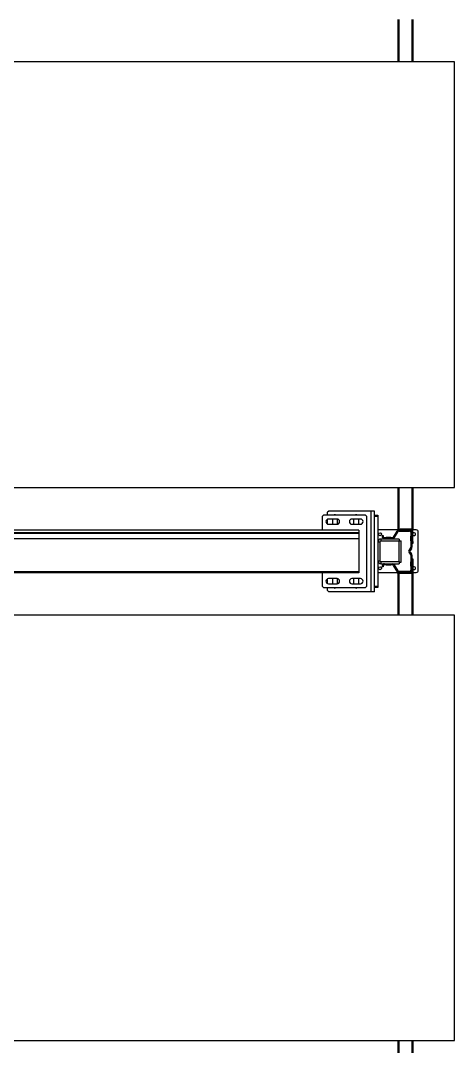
# Model space of a CAD drawing. Header units: millimetres. Extents: x 6622 to 532820, y 3370 to 359312.
# Drawn here: x 460130 to 461150, y 302526 to 304937 of the extents above; entities that cross this region are included whole.
import ezdxf

# ---------------------------------------------------------------- set-up
doc = ezdxf.new("R2010")
doc.units = ezdxf.units.MM

# ---------------------------------------------------------------- blocks, each defined once
blk = doc.blocks.new('A$C6F3A12F4')
at = {"color": 2, "linetype": 'Continuous', "lineweight": 25}
for p, q in [((9785.2, 3700), (9785.2, 2659)), ((10785.2, 3700), (9785.2, 3700)), ((10785.2, 2622.1), (10785.2, 3700)), ((11085.2, 3700), (11085.2, 2622.1)), ((12085.2, 3700), (11085.2, 3700)), ((12085.2, 2659), (12085.2, 3700)), ((9685.2, 3602), (9785.2, 3602)), ((9685.2, 3599.5), (9785.2, 3599.5)), ((10785.2, 3602), (10883.2, 3602)), ((10785.2, 3599.5), (10883.2, 3599.5)), ((10883.2, 3599.5), (10883.2, 3602)), ((10883.2, 3599), (10883.2, 3599.5)), ((10885.2, 3599), (10883.2, 3599)), ((10883.2, 3599), (10883.2, 3572)), ((10885.2, 3610), (10885.2, 3601.8)), ((10885.2, 3599), (10885.2, 3594.5)), ((10887.7, 3594.5), (10885.2, 3594.5)), ((10885.2, 3570.1), (10885.2, 3594.5)), ((10886.2, 3602), (10886.2, 3600)), ((10912.2, 3602), (10886.2, 3602)), ((10890.7, 3600), (10886.2, 3600)), ((10887.7, 3570.1), (10887.7, 3594.5)), ((10980.2, 3615), (10890.2, 3615)), ((10890.7, 3600), (10890.7, 3597.5)), ((10890.7, 3600), (10899.8, 3600)), ((10890.7, 3597.5), (10899.8, 3597.5)), ((10899.8, 3600), (10899.8, 3597.5)), ((10910.6, 3600), (10899.8, 3600)), ((10910.6, 3597.5), (10899.8, 3597.5)), ((10910.6, 3600), (10925.8, 3600)), ((10910.6, 3597.5), (10910.6, 3600)), ((10910.6, 3597.5), (10925.8, 3597.5)), ((10912.2, 3600), (10912.2, 3602)), ((10912.2, 3602), (10917.2, 3602)), ((10917.2, 3602), (10917.2, 3600)), ((10925.8, 3597.5), (10925.8, 3600)), ((10929.2, 3598.8), (10927.6, 3596.8)), ((10927.6, 3596.8), (10931.8, 3593.5)), ((10929.2, 3598.8), (10933.3, 3595.5)), ((10931.8, 3593.5), (10933.3, 3595.5)), ((10937.1, 3595.5), (10941.2, 3598.8)), ((10937.1, 3595.5), (10938.6, 3593.5)), ((10938.6, 3593.5), (10942.8, 3596.8)), ((10942.8, 3596.8), (10941.2, 3598.8)), ((10944.6, 3600), (10944.6, 3597.5)), ((10944.6, 3600), (10959.8, 3600)), ((10944.6, 3597.5), (10959.8, 3597.5)), ((10953.2, 3600), (10953.2, 3602)), ((10953.2, 3602), (10958.2, 3602)), ((10958.2, 3602), (10958.2, 3600)), ((10958.2, 3602), (10984.2, 3602)), ((10959.8, 3600), (10959.8, 3597.5)), ((10970.6, 3600), (10959.8, 3600)), ((10970.6, 3597.5), (10959.8, 3597.5)), ((10970.6, 3600), (10979.7, 3600)), ((10970.6, 3597.5), (10970.6, 3600)), ((10970.6, 3597.5), (10979.7, 3597.5)), ((10979.7, 3600), (10984.2, 3600)), ((10979.7, 3597.5), (10979.7, 3600)), ((10985.2, 3594.5), (10982.7, 3594.5)), ((10982.7, 3594.5), (10982.7, 3570.1)), ((10984.2, 3600), (10984.2, 3602)), ((10985.2, 3601.8), (10985.2, 3610)), ((10987.2, 3599), (10985.2, 3599)), ((10985.2, 3599), (10985.2, 3594.5)), ((10985.2, 3594.5), (10985.2, 3570.1)), ((10987.2, 3599.5), (10987.2, 3602)), ((10987.2, 3602), (11085.2, 3602)), ((10987.2, 3599), (10987.2, 3599.5)), ((10987.2, 3599.5), (11085.2, 3599.5)), ((10987.2, 3599), (10987.2, 3572)), ((12085.2, 3602), (12185.2, 3602)), ((12085.2, 3599.5), (12185.2, 3599.5)), ((9685.2, 3569.5), (9785.2, 3569.5)), ((10785.2, 3569.5), (10883.2, 3569.5)), ((10883.2, 3572), (10885.2, 3572)), ((10883.2, 3567), (10883.2, 3572)), ((10885.2, 3570.1), (10885.2, 3567)), ((10885.2, 3570.1), (10887.7, 3570.1)), ((10906.7, 3569.9), (10906.7, 3526.9)), ((10906.7, 3569.9), (10911.7, 3569.9)), ((10910.7, 3569.9), (10910.7, 3574.9)), ((10960.7, 3574.9), (10910.7, 3574.9)), ((10960.7, 3569.9), (10910.7, 3569.9)), ((10911.7, 3569.9), (10911.7, 3526.9)), ((10959.7, 3526.9), (10959.7, 3569.9)), ((10959.7, 3569.9), (10964.7, 3569.9)), ((10960.7, 3569.9), (10960.7, 3574.9)), ((10964.7, 3526.9), (10964.7, 3569.9)), ((10982.7, 3570.1), (10985.2, 3570.1)), ((10985.2, 3572), (10987.2, 3572)), ((10985.2, 3567), (10985.2, 3570.1)), ((10987.2, 3572), (10987.2, 3567)), ((10987.2, 3569.5), (11085.2, 3569.5)), ((12085.2, 3569.5), (12185.2, 3569.5)), ((9685.2, 3567), (9785.2, 3567)), ((10785.2, 3567), (10883.2, 3567)), ((10885.2, 3567), (10883.2, 3567)), ((10885.2, 3567), (10885.2, 3520)), ((10889.1, 3567.5), (10887.8, 3565.4)), ((10901.8, 3556.9), (10887.8, 3565.4)), ((10903.1, 3559), (10889.1, 3567.5)), ((10901.8, 3556.9), (10903.1, 3559)), ((10903.2, 3550.3), (10903.2, 3554.3)), ((10905.7, 3554.3), (10903.2, 3554.3)), ((10905.7, 3550.3), (10903.2, 3550.3)), ((10903.2, 3550.3), (10903.2, 3539.5)), ((10905.7, 3550.3), (10905.7, 3554.3)), ((10905.7, 3550.3), (10905.7, 3539.5)), ((10967.2, 3554.3), (10964.7, 3554.3)), ((10967.2, 3550.3), (10964.7, 3550.3)), ((10967.2, 3554.3), (10967.2, 3550.3)), ((10967.2, 3539.5), (10967.2, 3550.3)), ((10981.3, 3567.5), (10967.3, 3559)), ((10967.3, 3559), (10968.6, 3556.9)), ((10982.6, 3565.4), (10968.6, 3556.9)), ((10982.6, 3565.4), (10981.3, 3567.5)), ((10987.2, 3567), (10985.2, 3567)), ((10985.2, 3520), (10985.2, 3567)), ((10987.2, 3567), (11085.2, 3567)), ((12085.2, 3567), (12185.2, 3567)), ((10898.2, 3532.5), (10900.2, 3532.5)), ((10898.2, 3530), (10898.2, 3532.5)), ((10898.2, 3530), (10900.2, 3530)), ((10900.2, 3530), (10900.2, 3532.5)), ((10903.2, 3539.5), (10905.7, 3539.5)), ((10903.2, 3535.5), (10903.2, 3539.5)), ((10903.2, 3535.5), (10905.7, 3535.5)), ((10905.7, 3535.5), (10905.7, 3539.5)), ((10906.7, 3526.9), (10911.7, 3526.9)), ((10913.7, 3524.9), (10913.7, 3519.9)), ((10913.7, 3524.9), (10957.7, 3524.9)), ((10957.7, 3519.9), (10957.7, 3524.9)), ((10959.7, 3526.9), (10964.7, 3526.9)), ((10964.7, 3539.5), (10967.2, 3539.5)), ((10964.7, 3535.5), (10967.2, 3535.5)), ((10967.2, 3539.5), (10967.2, 3535.5)), ((10970.2, 3532.5), (10970.2, 3530)), ((10970.2, 3532.5), (10972.2, 3532.5)), ((10970.2, 3530), (10972.2, 3530)), ((10972.2, 3532.5), (10972.2, 3530)), ((11030.7, 3511.9), (10840.7, 3511.9)), ((10840.7, 3511.9), (10840.7, 3503.9)), ((11030.7, 3503.9), (10840.7, 3503.9)), ((10840.7, 3503.9), (10840.7, 3404.9)), ((10850.7, 3511.9), (10850.7, 3519.9)), ((10850.7, 3519.9), (10853.7, 3519.9)), ((10853.7, 3519.9), (10853.7, 3511.9)), ((10853.7, 3519.9), (11017.7, 3519.9)), ((11017.7, 3511.9), (11017.7, 3519.9)), ((11017.7, 3519.9), (11020.7, 3519.9)), ((11020.7, 3519.9), (11020.7, 3511.9)), ((11030.7, 3511.9), (11030.7, 3503.9)), ((11030.7, 3503.9), (11030.7, 3404.9)), ((10853.7, 3494), (10850.7, 3491)), ((10850.7, 3491), (10850.7, 3392)), ((11017.7, 3494), (10853.7, 3494)), ((10859.7, 3479), (10859.7, 3459)), ((10871.7, 3474.9), (10859.7, 3474.9)), ((10871.7, 3459), (10871.7, 3479)), ((10885.7, 3475), (10885.7, 225)), ((10885.7, 3475), (10891.1, 3475)), ((10891.1, 225), (10891.1, 3475)), ((10891.1, 3475), (10893.7, 3475)), ((10893.7, 3475), (10893.7, 225)), ((10893.7, 3475), (10905.7, 3475)), ((10905.7, 3475), (10905.7, 225)), ((10905.7, 3475), (10983.1, 3475)), ((10983.1, 225), (10983.1, 3475)), ((10983.1, 3475), (10985.7, 3475)), ((10985.7, 3475), (10985.7, 225)), ((10999.7, 3479), (10999.7, 3459)), ((11011.7, 3474.9), (10999.7, 3474.9)), ((11011.7, 3459), (11011.7, 3479)), ((11020.7, 3491), (11017.7, 3494)), ((11020.7, 3392), (11020.7, 3491)), ((10859.7, 3462.9), (10871.7, 3462.9)), ((10999.7, 3462.9), (11011.7, 3462.9)), ((10871.6, 3424.9), (10859.8, 3424.9)), ((11011.6, 3424.9), (10999.8, 3424.9)), ((10840.7, 3404.9), (10843.7, 3401.9)), ((10850.7, 3401.9), (10843.7, 3401.9)), ((10859.7, 3424), (10859.7, 3404)), ((10859.7, 3412.9), (10871.7, 3412.9)), ((10871.3, 3401.9), (10860.1, 3401.9)), ((10871.7, 3404), (10871.7, 3424)), ((10999.7, 3424), (10999.7, 3404)), ((10999.7, 3412.9), (11011.7, 3412.9)), ((11011.3, 3401.9), (11000.1, 3401.9)), ((11011.7, 3404), (11011.7, 3424)), ((11027.7, 3401.9), (11020.7, 3401.9)), ((11027.7, 3401.9), (11030.7, 3404.9)), ((10850.7, 3392), (10853.7, 3389)), ((10853.7, 3389), (10885.7, 3389)), ((10985.7, 3389), (11017.7, 3389)), ((11017.7, 3389), (11020.7, 3392))]:
    blk.add_line(p, q, dxfattribs=at)
for centre in [(10895.2, 3525), (10975.2, 3525)]:
    blk.add_circle(centre, 3.5, dxfattribs=at)
for centre, radius, start, end in [((10886.2, 3599), 3, 90, 180), ((10890.2, 3610), 5, 90, 180), ((10886.2, 3599), 1, 90, 180), ((10890.7, 3594.5), 5.5, 90, 180), ((10890.7, 3594.5), 3, 90, 180), ((10895.2, 3605), 3.5, 301.0027, 180), ((10895.2, 3605), 3.5, 180, 238.9973), ((10925.8, 3594.5), 5.5, 51.3402, 90), ((10925.8, 3594.5), 3, 51.3402, 90), ((10935.2, 3597.8), 5.5, 231.3402, 308.6598), ((10935.2, 3597.8), 3, 231.3402, 308.6598), ((10944.6, 3594.5), 5.5, 90, 128.6598), ((10944.6, 3594.5), 3, 90, 128.6598), ((10975.2, 3605), 3.5, 301.0027, 180), ((10975.2, 3605), 3.5, 180, 238.9973), ((10979.7, 3594.5), 5.5, 0, 90), ((10979.7, 3594.5), 3, 0, 90), ((10980.2, 3610), 5, 0, 90), ((10984.2, 3599), 3, 0, 90), ((10984.2, 3599), 1, 0, 90), ((10890.7, 3570.1), 5.5, 180, 238.5704), ((10890.7, 3570.1), 3, 180, 238.5704), ((10979.7, 3570.1), 3, 301.4296, 0), ((10979.7, 3570.1), 5.5, 301.4296, 0), ((10900.2, 3554.3), 3, 0, 58.5704), ((10900.2, 3554.3), 5.5, 0, 58.5704), ((10970.2, 3554.3), 5.5, 121.4296, 180), ((10970.2, 3554.3), 3, 121.4296, 180), ((10900.2, 3535.5), 5.5, 270, 0), ((10900.2, 3535.5), 3, 270, 0), ((10913.7, 3526.9), 7, 180, 270), ((10913.7, 3526.9), 2, 180, 270), ((10957.7, 3526.9), 7, 270, 0), ((10957.7, 3526.9), 2, 270, 0), ((10970.2, 3535.5), 5.5, 180, 270), ((10970.2, 3535.5), 3, 180, 270), ((10865.7, 3479), 6, 0, 180), ((11005.7, 3479), 6, 0, 180), ((10855.7, 3468.9), 6, 146.4427, 213.5573), ((10865.7, 3459), 6, 180, 0), ((11005.7, 3459), 6, 180, 0), ((11015.7, 3468.9), 6, 326.4427, 33.5573), ((10865.7, 3424), 6, 0, 180), ((11005.7, 3424), 6, 0, 180), ((10855.7, 3418.9), 6, 146.4427, 213.5573), ((10865.7, 3404), 6, 180, 0), ((11005.7, 3404), 6, 180, 0), ((11015.7, 3418.9), 6, 326.4427, 33.5573), ((10890.2, 2680), 5, 154.1581, 180)]:
    blk.add_arc(centre, radius, start, end, dxfattribs=at)

msp = doc.modelspace()

# ---------------------------------------------------------------- block references
at = {"color": 0, "rotation": 270}
msp.add_blockref('A$C6F3A12F4', (457450, 314625.198), dxfattribs=at)

doc.saveas('drawing.dxf')
